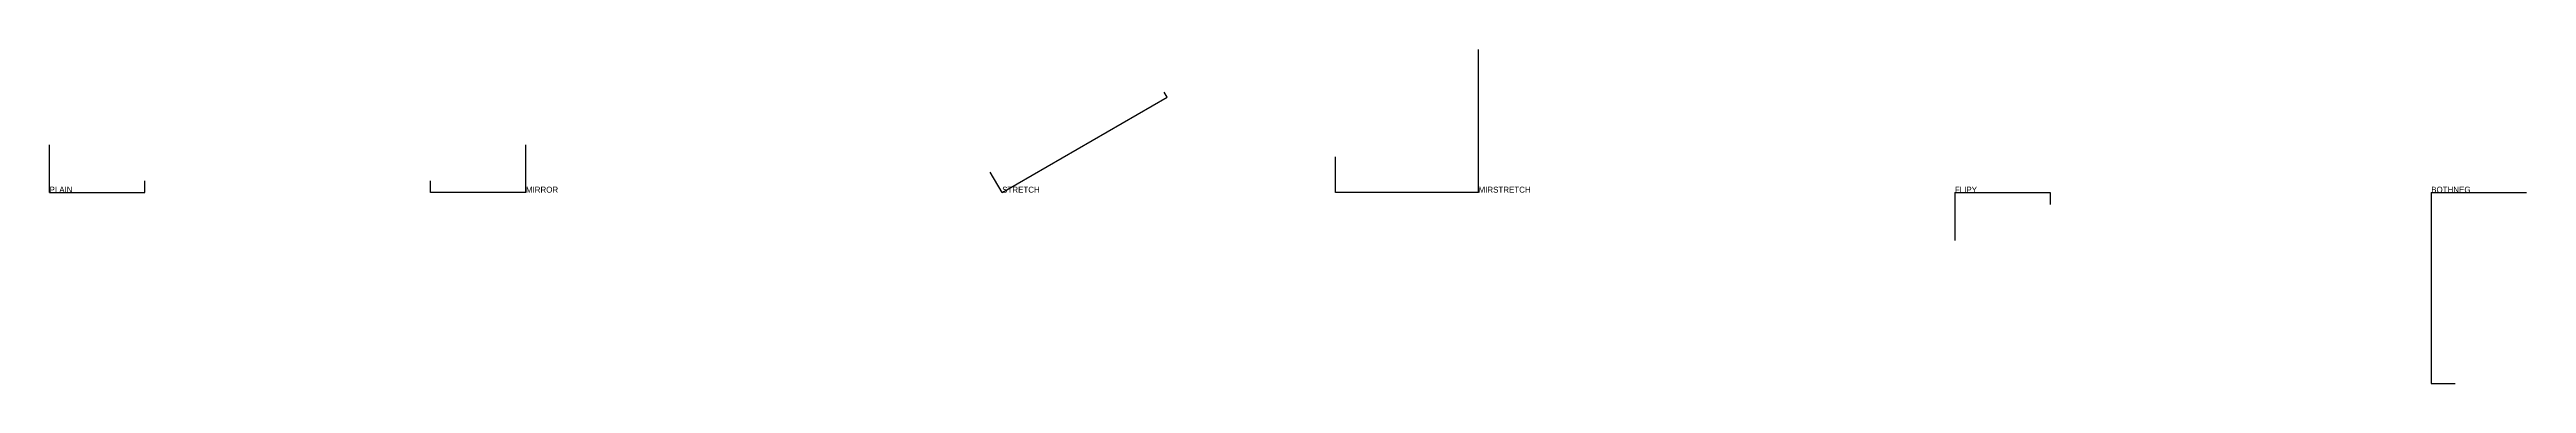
# Model space of a CAD drawing. Header units: inches. Extents: x 0 to 52, y -4 to 3.
import ezdxf

# ---------------------------------------------------------------- set-up
doc = ezdxf.new("R2010")
doc.units = ezdxf.units.IN
doc.layers.add('SYMS', color=4, linetype='Continuous')

# ---------------------------------------------------------------- blocks, each defined once
blk = doc.blocks.new('ASYM')
for p, q in [((0, 0), (0, 1)), ((2, 0), (2, 0.25)), ((0, 0), (2, 0))]:
    blk.add_line(p, q)
blk.add_attdef('TAG1', (0.2, 0.5), '', height=0.125)

msp = doc.modelspace()

# ---------------------------------------------------------------- block references
at = {"layer": 'SYMS'}
ref = msp.add_blockref('ASYM', (30, 0), dxfattribs=dict(at, xscale=-1.5, yscale=3, zscale=1.5))
ref.add_attrib('TAG1', 'MIRSTRETCH', (30, 0), dxfattribs={"height": 0.125})
ref = msp.add_blockref('ASYM', (20, 0), dxfattribs=dict(at, xscale=2, yscale=0.5, rotation=30))
ref.add_attrib('TAG1', 'STRETCH', (20, 0), dxfattribs={"height": 0.125})
ref = msp.add_blockref('ASYM', (0, 0), dxfattribs=at)
ref.add_attrib('TAG1', 'PLAIN', (0, 0), dxfattribs={"height": 0.125})
ref = msp.add_blockref('ASYM', (10, 0), dxfattribs=dict(at, xscale=-1))
ref.add_attrib('TAG1', 'MIRROR', (10, 0), dxfattribs={"height": 0.125})
ref = msp.add_blockref('ASYM', (40, 0), dxfattribs=dict(at, yscale=-1))
ref.add_attrib('TAG1', 'FLIPY', (40, 0), dxfattribs={"height": 0.125})
ref = msp.add_blockref('ASYM', (50, 0), dxfattribs=dict(at, xscale=-2, yscale=-2, zscale=2, rotation=90))
ref.add_attrib('TAG1', 'BOTHNEG', (50, 0), dxfattribs={"height": 0.125})

doc.saveas('drawing.dxf')
